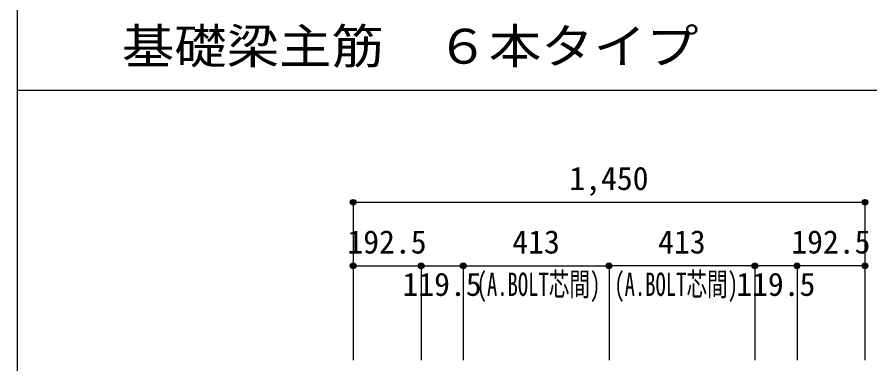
# Model space of a CAD drawing. Units: millimetres at full size, sheet at 1:30. Extents: x -5973 to 5954, y -4195 to 4201.
# Drawn here: x -5973 to -3557, y -998 to -15 of the extents above; entities that cross this region are included whole.
import ezdxf
from ezdxf.enums import TextEntityAlignment as Align

# ---------------------------------------------------------------- set-up
doc = ezdxf.new("R2010")
doc.units = ezdxf.units.MM
doc.header["$LTSCALE"] = 30
doc.header["$PDMODE"] = 32
doc.header["$PDSIZE"] = 15
for name, color, linetype in [('0-7_文字', 4, 'Continuous'), ('0-D_寸法', 4, 'Continuous'), ('6-7_文字', 7, 'Continuous'), ('F-0_枠', 6, 'Continuous')]:
    doc.layers.add(name, color=color, linetype=linetype)
doc.styles.add('ＭＳ ゴシック', font='')
doc.styles.get('ＭＳ ゴシック').set_extended_font_data('MS Gothic')

msp = doc.modelspace()

# ---------------------------------------------------------------- linework, layer by layer
at = {"layer": '0-D_寸法'}
for p, q in [((-5020.8, -540.12), (-5020.8, -720.12)), ((-5020.8, -540.12), (-5020.8, -720.12)), ((-5020.8, -540.12), (-3570.8, -540.12)), ((-5020.8, -540.12), (-3570.8, -540.12)), ((-5020.8, -540.12), (-5020.8, -987.16)), ((-3570.8, -540.12), (-3570.8, -987.16)), ((-5020.8, -720.12), (-4828.3, -720.12)), ((-4828.3, -720.12), (-4828.3, -987.16)), ((-4708.8, -720.12), (-4708.8, -987.16)), ((-4295.8, -720.12), (-4295.8, -987.16)), ((-3882.8, -720.12), (-3882.8, -987.16)), ((-3763.3, -720.12), (-3763.3, -987.16)), ((-3570.8, -720.12), (-3763.3, -720.12))]:
    msp.add_line(p, q, dxfattribs=at)
for points in [[(-4828.3, -720.12), (-4708.8, -720.12), (-4295.8, -720.12)], [(-3763.3, -720.12), (-3882.8, -720.12), (-4295.8, -720.12)]]:
    msp.add_lwpolyline(points, dxfattribs=at)
for centre, radius in [((-5020.8, -540.12), 8), ((-5020.8, -540.12), 7.2), ((-5020.8, -540.12), 6.4), ((-5020.8, -540.12), 5.6), ((-5020.8, -540.12), 4.8), ((-5020.8, -540.12), 4), ((-5020.8, -540.12), 3.2), ((-5020.8, -540.12), 2.4), ((-5020.8, -540.12), 1.6), ((-5020.8, -540.12), 0.8), ((-3570.8, -540.12), 8), ((-3570.8, -540.12), 7.2), ((-3570.8, -540.12), 6.4), ((-3570.8, -540.12), 5.6), ((-3570.8, -540.12), 4.8), ((-3570.8, -540.12), 4), ((-3570.8, -540.12), 3.2), ((-3570.8, -540.12), 2.4), ((-3570.8, -540.12), 1.6), ((-3570.8, -540.12), 0.8), ((-5020.8, -720.12), 8), ((-5020.8, -720.12), 7.2), ((-5020.8, -720.12), 6.4), ((-5020.8, -720.12), 5.6), ((-5020.8, -720.12), 4.8), ((-5020.8, -720.12), 4), ((-5020.8, -720.12), 3.2), ((-5020.8, -720.12), 2.4), ((-5020.8, -720.12), 1.6), ((-5020.8, -720.12), 0.8), ((-4828.3, -720.12), 8), ((-4828.3, -720.12), 7.2), ((-4828.3, -720.12), 6.4), ((-4828.3, -720.12), 5.6), ((-4828.3, -720.12), 4.8), ((-4828.3, -720.12), 4), ((-4828.3, -720.12), 3.2), ((-4828.3, -720.12), 2.4), ((-4828.3, -720.12), 1.6), ((-4828.3, -720.12), 0.8), ((-4708.8, -720.12), 8), ((-4708.8, -720.12), 7.2), ((-4708.8, -720.12), 6.4), ((-4708.8, -720.12), 5.6), ((-4708.8, -720.12), 4.8), ((-4708.8, -720.12), 4), ((-4708.8, -720.12), 3.2), ((-4708.8, -720.12), 2.4), ((-4708.8, -720.12), 1.6), ((-4708.8, -720.12), 0.8), ((-4295.8, -720.12), 8), ((-4295.8, -720.12), 7.2), ((-4295.8, -720.12), 6.4), ((-4295.8, -720.12), 5.6), ((-4295.8, -720.12), 4.8), ((-4295.8, -720.12), 4), ((-4295.8, -720.12), 3.2), ((-4295.8, -720.12), 2.4), ((-4295.8, -720.12), 1.6), ((-4295.8, -720.12), 0.8), ((-3882.8, -720.12), 8), ((-3882.8, -720.12), 7.2), ((-3882.8, -720.12), 6.4), ((-3882.8, -720.12), 5.6), ((-3882.8, -720.12), 4.8), ((-3882.8, -720.12), 4), ((-3882.8, -720.12), 3.2), ((-3882.8, -720.12), 2.4), ((-3882.8, -720.12), 1.6), ((-3882.8, -720.12), 0.8), ((-3763.3, -720.12), 8), ((-3763.3, -720.12), 7.2), ((-3763.3, -720.12), 6.4), ((-3763.3, -720.12), 5.6), ((-3763.3, -720.12), 4.8), ((-3763.3, -720.12), 4), ((-3763.3, -720.12), 3.2), ((-3763.3, -720.12), 2.4), ((-3763.3, -720.12), 1.6), ((-3763.3, -720.12), 0.8), ((-3570.8, -720.12), 8), ((-3570.8, -720.12), 7.2), ((-3570.8, -720.12), 6.4), ((-3570.8, -720.12), 5.6), ((-3570.8, -720.12), 4.8), ((-3570.8, -720.12), 4), ((-3570.8, -720.12), 3.2), ((-3570.8, -720.12), 2.4), ((-3570.8, -720.12), 1.6), ((-3570.8, -720.12), 0.8)]:
    msp.add_circle(centre, radius, dxfattribs=at)
at = {"layer": '0-D_寸法', "color": 7}
for p in [(-5020.8, -540.12), (-5020.8, -540.12), (-3570.8, -540.12), (-5020.8, -720.12), (-5020.8, -720.12), (-4828.3, -720.12), (-4828.3, -720.12), (-4708.8, -720.12), (-4708.8, -720.12), (-4295.8, -720.12), (-4295.8, -720.12), (-3882.8, -720.12), (-3882.8, -720.12), (-3763.3, -720.12), (-3763.3, -720.12), (-3570.8, -720.12), (-3570.8, -720.12)]:
    msp.add_point(p, dxfattribs=at)
at = {"layer": 'F-0_枠'}
msp.add_line((-5972.88, 4201.15), (-5972.88, -4195.24), dxfattribs=at)
at = {"layer": 'F-0_枠', "color": 2}
msp.add_line((-5972.88, -222.05), (3723.6, -222.05), dxfattribs=at)

# ---------------------------------------------------------------- texts
at = {"layer": '0-7_文字', "style": 'ＭＳ ゴシック', "width": 0.65}
for p in [(-4670.8, -825.12), (-4280.8, -825.12)]:
    msp.add_text('(A.BOLT芯間)', height=65.98, dxfattribs=at).set_placement(p, align=Align.BOTTOM_LEFT)
at = {"layer": '0-D_寸法', "style": 'ＭＳ ゴシック'}
for s, p in [('1,450', (-4408.3, -525.12)), ('192.5', (-5037.05, -705.12)), ('413', (-4569.8, -705.12)), ('413', (-4156.8, -705.12)), ('192.5', (-3779.55, -705.12)), ('119.5', (-4881.05, -825.12)), ('119.5', (-3935.55, -825.12))]:
    msp.add_text(s, height=65.98, dxfattribs=at).set_placement(p, align=Align.BOTTOM_LEFT)
at = {"layer": '6-7_文字', "color": 2, "style": 'ＭＳ ゴシック', "width": 1.1}
msp.add_text('\u3000\u3000基礎梁主筋\u3000６本タイプ', height=98.97, dxfattribs=at).set_placement((-5972.88, -177.05), align=Align.BOTTOM_LEFT)

doc.saveas('drawing.dxf')
